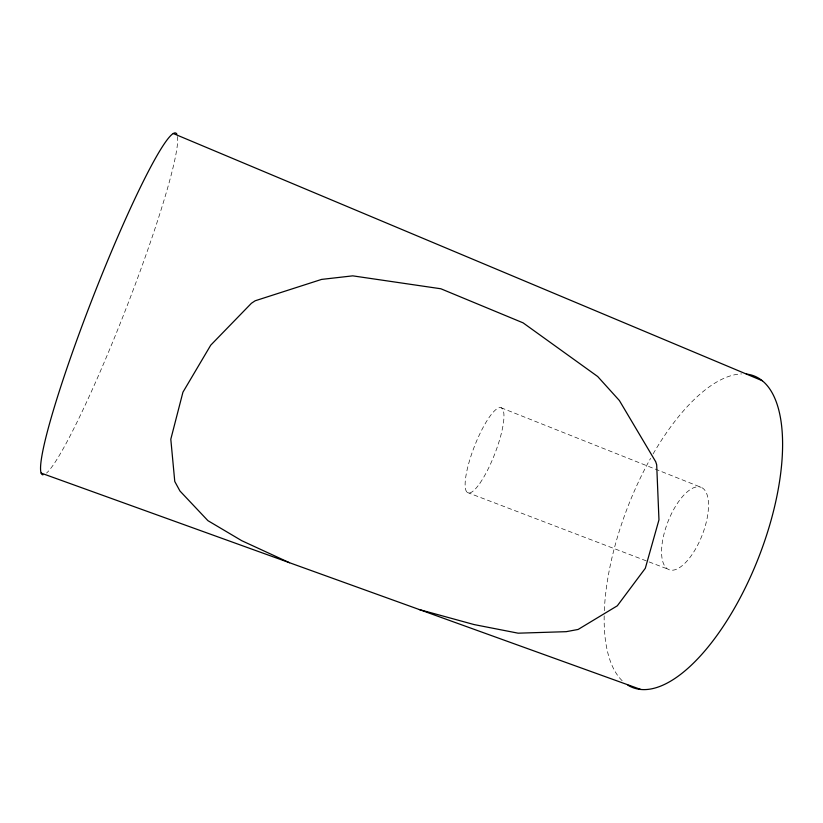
<?xml version="1.0" encoding="UTF-8"?>
<svg xmlns="http://www.w3.org/2000/svg" width="823" height="823" viewBox="0 0 823 823"><rect width="100%" height="100%" fill="white"/><g stroke="black" fill="none" stroke-linecap="round" stroke-linejoin="round"><path stroke-width="0.62" stroke-dasharray="4.12 3.09" d="M467.248 492.432L667.772 569.074M501.125 407.766L701.103 487.319A44.195 18.373 -68.7 0 1 691.834 554.877A44.195 18.373 -68.7 0 1 662.186 543.293A44.195 18.373 -68.7 0 1 701.103 487.319M177.521 136.484A183.364 17.478 -68.7 0 1 125.888 309.016A183.364 17.478 -68.7 0 1 46.53 473.071M622.167 680.714A167.223 70.14 -68.7 0 1 604.205 614.668M604.339 610.697A167.223 70.14 -68.7 0 1 650.592 458.329M653.112 453.915A167.223 70.14 -68.7 0 1 741.554 373.909M479.943 483.183A45.656 10.843 -68.7 0 0 503.182 410.245A45.656 10.843 -68.7 0 0 470.499 457.485A45.656 10.843 -68.7 0 0 479.943 483.183"/><path stroke-width="1.23" d="M419.319 609.555L474.069 624.564L518.13 633.185L566.224 631.673L578.127 629.451L617.312 605.8L645.304 568.312L658.966 519.858L656.692 464.82L655.725 461.765L619.369 400.513L597.673 376.502L523.099 322.863L440.861 288.77L352.748 275.849L321.587 279.409L255.161 300.786L251.427 303.265L210.739 345.166L182.932 392.19L170.803 439.225L174.764 481.465L179.949 491.002L207.9 520.65L241.777 540.711L289.531 562.726L640.798 689.468M41.15 473.102L289.531 562.726M173.303 133.532L762.314 380.751M746.358 374.074A167.223 70.14 -68.7 0 1 759.855 554.311A167.223 70.14 -68.7 0 1 627.856 685.158M42.971 474.84A183.364 17.478 -68.7 0 1 94.542 293.163A183.364 17.478 -68.7 0 1 176.822 134.087"/></g></svg>
